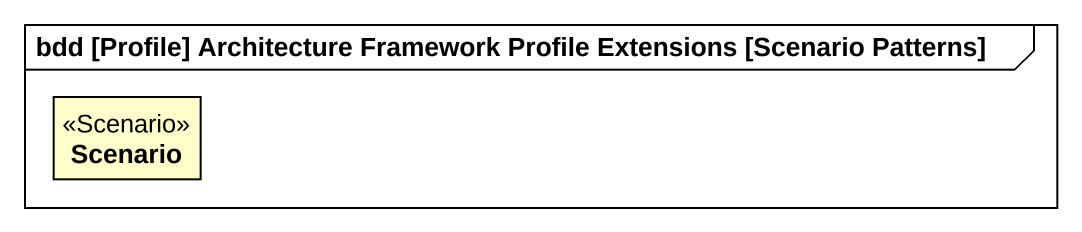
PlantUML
@startuml
mainframe bdd [Profile] Architecture Framework Profile Extensions [Scenario Patterns]
hide circle
hide empty members
class Scenario <<Scenario>>
@enduml
